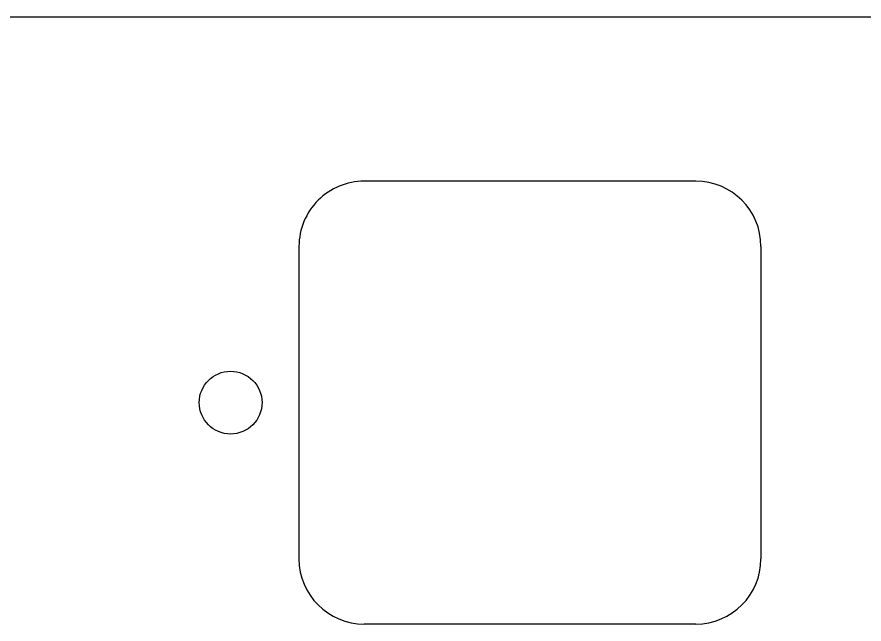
# Model space of a CAD drawing. Header units: millimetres. Extents: x -11 to 340, y -118 to 18.
# Drawn here: x 107.5 to 134.46, y -7.05 to 12.28 of the extents above; entities that cross this region are included whole.
import ezdxf

# ---------------------------------------------------------------- set-up
doc = ezdxf.new("R2010")
doc.units = ezdxf.units.MM
doc.header["$MEASUREMENT"] = 0
doc.layers.add('BLACK', color=7, linetype='CONTINUOUS')

msp = doc.modelspace()

# ---------------------------------------------------------------- linework, layer by layer
at = {"layer": 'BLACK', "linetype": 'Continuous'}
for p, q in [((28.3, 12.28), (156.05, 12.28)), ((118.550001, 7.049998), (118.550001, 7.05)), ((129.1, 7.05), (118.550001, 7.05)), ((116.475001, 4.975), (116.475001, -4.975)), ((131.175001, 4.975), (131.175001, -4.975)), ((129.100001, -7.05), (118.55, -7.05)), ((129.100001, -7.050001), (129.100001, -7.05))]:
    msp.add_line(p, q, dxfattribs=at)
at = {"layer": 'BLACK'}
msp.add_circle((114.3, 0), 1, dxfattribs=at)
for centre, radius, start, end in [((118.55, 4.975), 2.074999, 89.9999724, 180), ((129.1, 4.975), 2.075, 0, 90), ((118.55, -4.975), 2.075, 180, 270), ((129.1, -4.975), 2.075001, 270.0000276, 0)]:
    msp.add_arc(centre, radius, start, end, dxfattribs=at)

doc.saveas('drawing.dxf')
